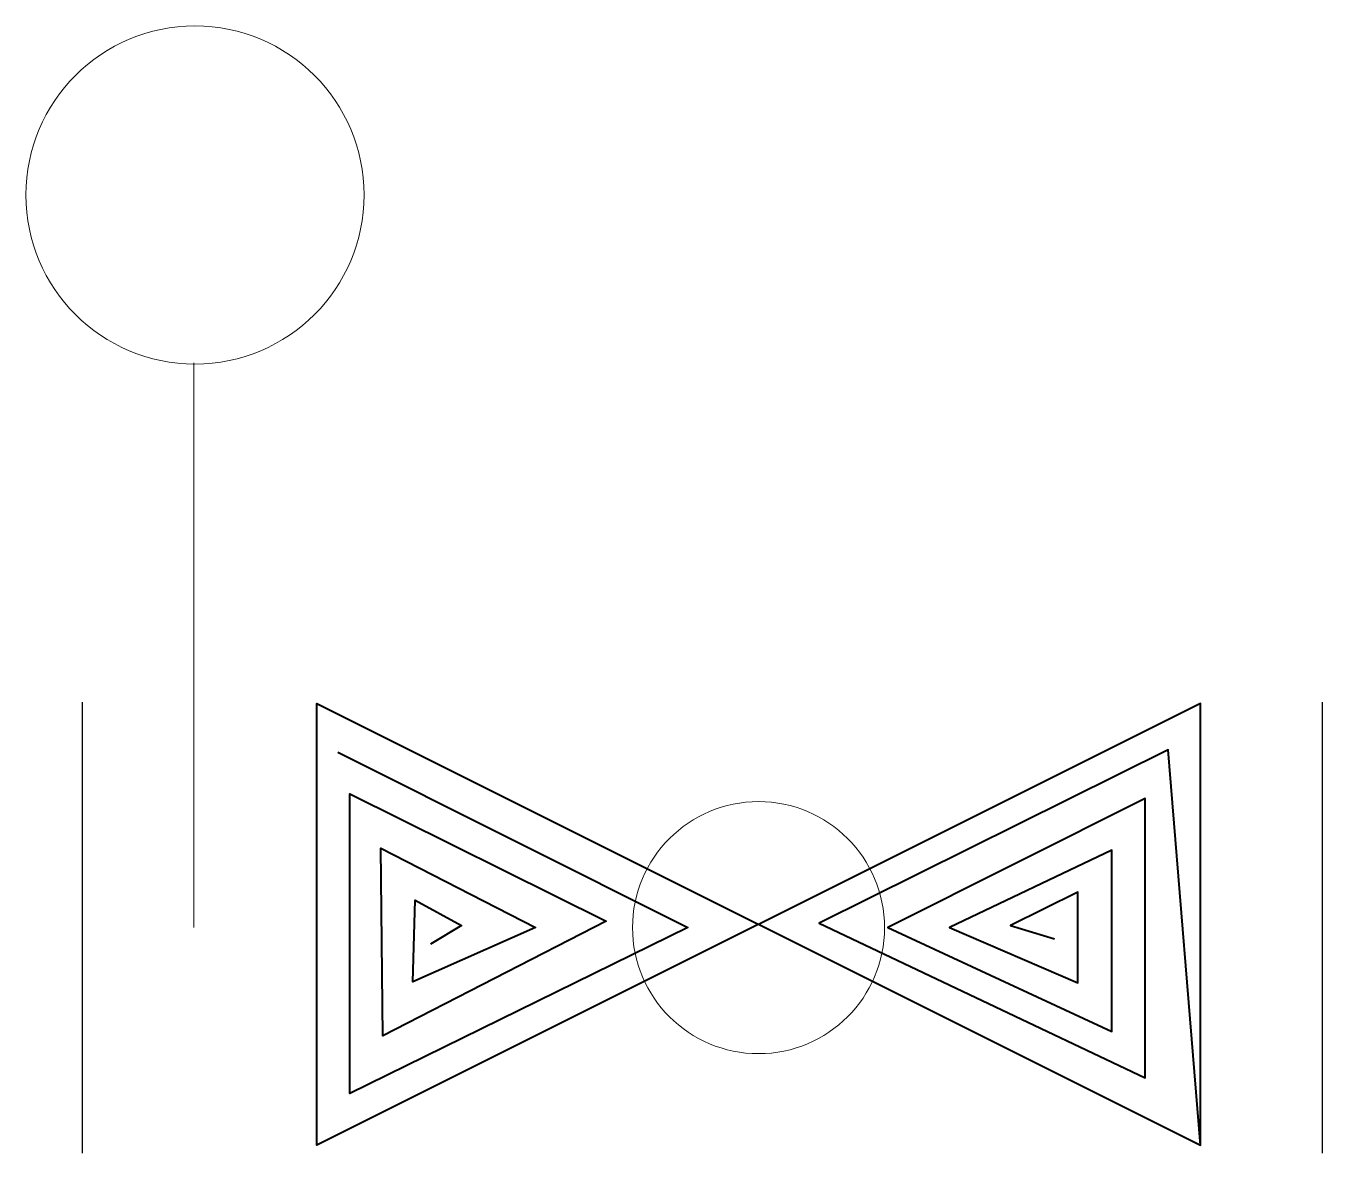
# Model space of a CAD drawing. Header units: inches. Extents: x 0 to 0.0115, y 0 to 0.01.
import ezdxf

# ---------------------------------------------------------------- set-up
doc = ezdxf.new("R2010")
doc.units = ezdxf.units.IN
doc.header["$MEASUREMENT"] = 0
doc.layers.add('Level 7', color=9, linetype='Continuous', lineweight=0)

# ---------------------------------------------------------------- blocks, each defined once
blk = doc.blocks.new('001003_1')
at = {"layer": 'Level 7', "color": 2, "linetype": 'Continuous', "lineweight": 40, "extrusion": (0, 0, -1), "flags": 128}
for points in [[(0.004, -0.00197), (0.004, 0.00203), (-0.004, -0.00197), (-0.004, 0.00203), (0.004, -0.00197), (0.00371, 0.00161), (0.00055, 0.00004), (0.0035, -0.00136), (0.0035, 0.00117), (0.00117, 0), (0.0032, -0.00094), (0.0032, 0.0007), (0.00173, 0), (0.00289, -0.0005), (0.00289, 0.00032), (0.00228, 0.00002), (0.00268, -0.0001)], [(-0.00381, 0.00159), (-0.00064, 0), (-0.0037, -0.0015), (-0.0037, 0.00121), (-0.00138, 0.00006), (-0.0034, -0.00098), (-0.00342, 0.00072), (-0.00202, 0), (-0.00313, -0.00049), (-0.00311, 0.00025), (-0.00269, 0.00002), (-0.00297, -0.00015)]]:
    blk.add_lwpolyline(points, dxfattribs=at)
blk = doc.blocks.new('01018G')
at = {"layer": 'Level 7', "color": 2, "linetype": 'Continuous', "lineweight": 13}
blk.add_line((0.00501, 0), (0.00501, 0.00501), dxfattribs=at)
at = {"layer": 'Level 7', "color": 2, "linetype": 'Continuous', "lineweight": 30}
for p, q in [((-0.005, 0.002), (-0.005, -0.002)), ((0.006, 0.002), (0.006, -0.002))]:
    blk.add_line(p, q, dxfattribs=at)
at = {"layer": 'Level 7', "color": 2, "linetype": 'Continuous', "lineweight": 13, "extrusion": (0, 0, -1)}
for centre, radius in [((-0.005, 0.0065), 0.0015), ((0, 0), 0.001118)]:
    blk.add_circle(centre, radius, dxfattribs=at)
at = {"layer": 'Level 7', "color": 2, "linetype": 'Continuous', "lineweight": 40, "xscale": 0.98, "yscale": 0.98, "zscale": 0.98}
blk.add_blockref('001003_1', (0, 0), dxfattribs=at)

msp = doc.modelspace()

# ---------------------------------------------------------------- block references
at = {"layer": 'Level 7', "color": 2, "linetype": 'Continuous', "lineweight": 30, "extrusion": (0, 0, -1)}
msp.add_blockref('01018G', (-0.0065, 0.002), dxfattribs=at)

doc.saveas('drawing.dxf')
